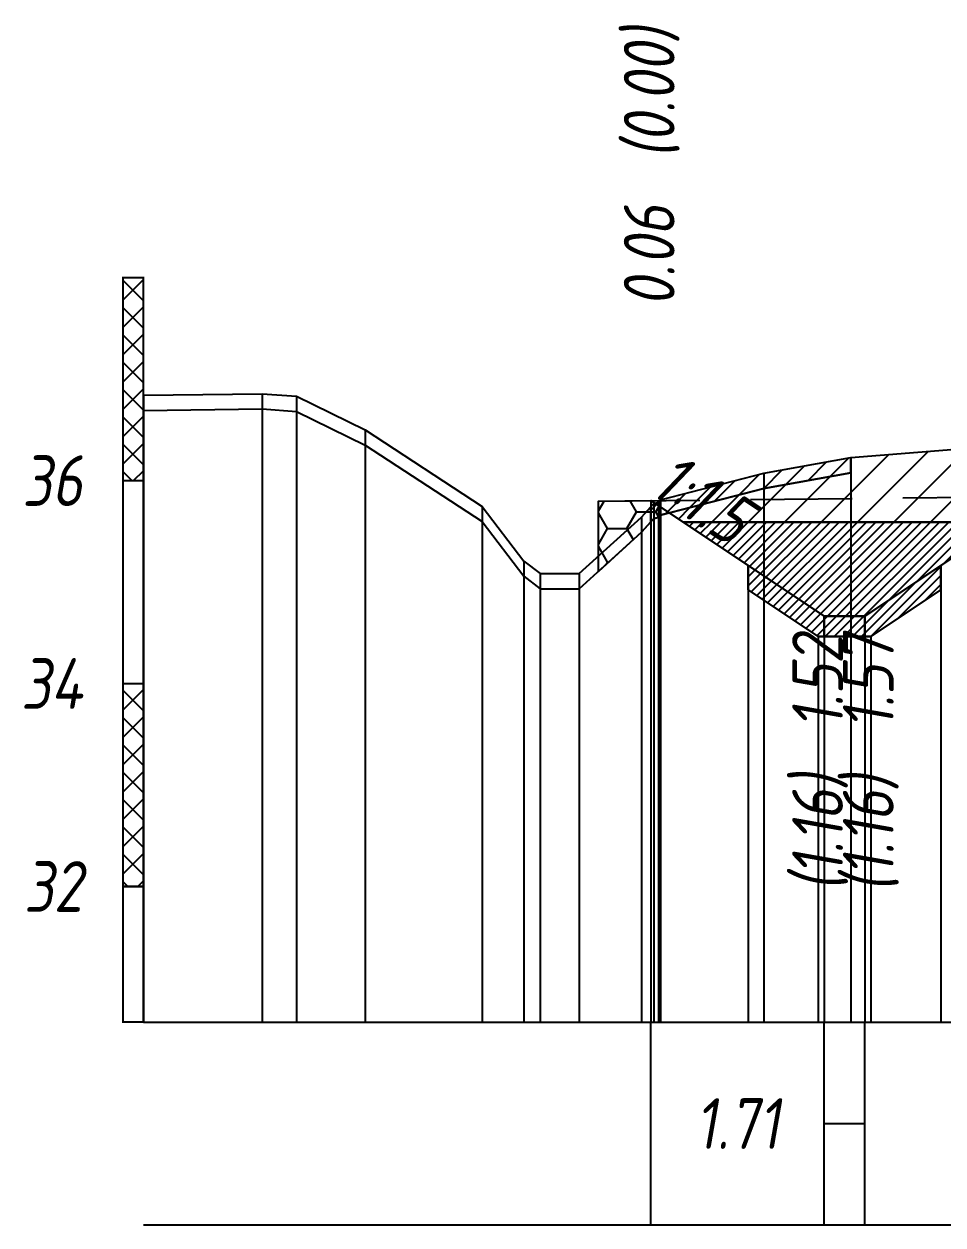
# Model space of a CAD drawing. Extents: x -717 to 1451, y -133302 to 233.
# Drawn here: x -312.8 to -267.5, y -111050.1 to -110990.9 of the extents above; entities that cross this region are included whole.
import ezdxf
from ezdxf.enums import TextEntityAlignment as Align

# ---------------------------------------------------------------- set-up
doc = ezdxf.new("R2010")
doc.units = 0
doc.linetypes.add('штриховая', pattern=[0.75, 0.5, -0.25])
for name, color, linetype in [('Интерполированный поперечник', 2, 'Continuous'), ('Код_514', 1, 'Continuous'), ('Контур_0', 7, 'Continuous'), ('Контур_508', 7, 'Continuous'), ('Контур_512', 7, 'Continuous'), ('Контур_513', 7, 'Continuous'), ('Контур_818', 7, 'Continuous'), ('Красный поперечник', 1, 'Continuous'), ('Линейка абсолютных высот', 7, 'Continuous'), ('Объём_2650', 7, 'Continuous'), ('Объём_2662', 7, 'Continuous'), ('Объём_2663', 7, 'Continuous'), ('Объём_2664', 7, 'Continuous'), ('Объём_2667', 7, 'Continuous'), ('Объём_2668', 7, 'Continuous'), ('Объём_2669', 7, 'Continuous'), ('Объём_2675', 7, 'Continuous'), ('Рабочие отметки', 7, 'Continuous'), ('Рабочие отметки доп.', 7, 'Continuous'), ('Таблица', 7, 'Continuous'), ('Уклоны проезжей части', 7, 'Continuous'), ('Черный поперечник', 3, 'Continuous')]:
    doc.layers.add(name, color=color, linetype=linetype)
for name, color, linetype, true_color in [('Контур_2570', 7, 'Continuous', 0x80ff00), ('Контур_2583', 3, 'Continuous', 0x00ff00), ('Контур_2584', 3, 'Continuous', 0x00ff00), ('Контур_2736', 4, 'Continuous', 0x00ffff), ('Контур_2741', 4, 'Continuous', 0x00ffff), ('Контур_2742', 4, 'Continuous', 0x00ffff), ('Контур_2743', 4, 'Continuous', 0x00ffff), ('Контур_2744', 7, 'Continuous', 0xa4ffff), ('Контур_2750', 4, 'Continuous', 0x00ffff), ('Контур_2751', 4, 'Continuous', 0x00ffff), ('Контур_2752', 4, 'Continuous', 0x00ffff), ('Контур_707', 4, 'Continuous', 0x00ffff), ('Контур_720', 131, 'Continuous', 0xaaffff), ('Объём_2570', 7, 'Continuous', 0x80ff00), ('Объём_2583', 3, 'Continuous', 0x00ff00), ('Объём_2584', 3, 'Continuous', 0x00ff00), ('Объём_2594', 3, 'Continuous', 0x00ff00), ('Объём_2598', 3, 'Continuous', 0x00ff00), ('Объём_2600', 7, 'Continuous', 0x808000), ('Объём_2620', 2, 'Continuous', 0xffff00), ('Объём_2746', 2, 'Continuous', 0xffff00)]:
    doc.layers.add(name, color=color, linetype=linetype, true_color=true_color)
doc.styles.add('М', font='romand.shx', dxfattribs={"width": 0.8, "oblique": 10, "height": 2.5})
pattern_1 = [(45.0000013, (-386.9157, 53.9491), (-0.6735192404, 0.673519211), []), (135.0000003, (-386.9157, 53.9491), (-0.673519222, -0.67351923), [])]

msp = doc.modelspace()

# ---------------------------------------------------------------- hatches: boundary and pattern name
at = {"layer": 'Линейка абсолютных высот'}
h = msp.add_hatch(dxfattribs=at)
h.set_pattern_fill('ANSI37', scale=0.3, style=0)
h.set_pattern_definition(pattern_1)
h.paths.add_polyline_path([(-306.916, -111013.37), (-306.916, -111003.37), (-307.916, -111003.37), (-307.916, -111013.37)])
h = msp.add_hatch(dxfattribs=at)
h.set_pattern_fill('ANSI37', scale=0.3, style=0)
h.set_pattern_definition(pattern_1)
h.paths.add_polyline_path([(-306.916, -111033.37), (-306.916, -111023.37), (-307.916, -111023.37), (-307.916, -111033.37)])
at = {"layer": 'Объём_2570'}
h = msp.add_hatch(dxfattribs=at)
h.set_pattern_fill('ANSI31', color=256, scale=0.2)
h.set_pattern_definition([(45, (-386.91566, 53.9491), (-0.449012806, 0.449012806), [])])
h.paths.add_polyline_path([(-272.051, -111012.982), (-276.347, -111013.75), (-281.442, -111015.069), (-281.531, -111015.188), (-281.773, -111015.24), (-281.916, -111015.402), (-281.916, -111014.652), (-281.773, -111014.49), (-281.531, -111014.438), (-281.442, -111014.319), (-276.347, -111013), (-272.051, -111012.232)])
at = {"layer": 'Объём_2600'}
h = msp.add_hatch(dxfattribs=at)
h.set_pattern_fill('ANSI31', color=6, scale=0.4)
h.set_pattern_definition([(45, (-386.9157, 53.9491), (-0.898025612, 0.898025612), [])])
h.paths.add_polyline_path([(-250.473, -111014.996), (-264.416, -111015.414), (-280.325, -111015.414), (-281.011, -111014.957), (-276.347, -111013.75), (-272.051, -111012.982), (-272.051, -111012.232), (-267.308, -111011.855), (-256.658, -111010.866), (-256.158, -111011.616), (-250.473, -111011.49)])
h = msp.add_hatch(dxfattribs=at)
h.set_pattern_fill('HONEY', color=5, scale=0.3)
h.set_pattern_definition([(0, (-386.91566, 53.9491), (1.42875, 0.8248891935), [0.9525, -1.905]), (120, (-386.91566, 53.9491), (-1.428749997, 0.824889199), [0.9525, -1.905]), (60, (-386.91566, 53.9491), (3e-09, 1.6497783924), [-1.905, 0.9525])])
h.paths.add_polyline_path([(-281.773, -111015.24), (-282.369, -111015.915), (-284.496, -111017.841), (-284.496, -111014.381), (-281.916, -111014.354), (-281.011, -111014.957), (-281.442, -111015.069), (-281.531, -111015.188)])
at = {"layer": 'Объём_2620'}
h = msp.add_hatch(dxfattribs=at)
h.set_pattern_fill('ANSI31', color=2, scale=0.1)
h.set_pattern_definition([(45, (-386.91566, 53.94912), (-0.224506403, 0.224506403), [])])
h.paths.add_polyline_path([(-271.067, -111021.051), (-273.673, -111021.051), (-277.12, -111018.753), (-277.12, -111017.551), (-280.325, -111015.414), (-264.416, -111015.414), (-267.62, -111017.551), (-267.62, -111018.753)])

# ---------------------------------------------------------------- linework, layer by layer
at = {"layer": 'Интерполированный поперечник', "linetype": 'штриховая', "ltscale": 10, "flags": 128}
msp.add_lwpolyline([(-284.496, -111014.381), (-137.646, -111012.826)], dxfattribs=at)
at = {"layer": 'Код_514'}
for p, q in [((-281.916, -111050.051), (-281.916, -111040.051)), ((-273.37, -111050.051), (-273.37, -111040.051)), ((-271.37, -111050.051), (-271.37, -111040.051)), ((-273.37, -111045.051), (-271.37, -111045.051))]:
    msp.add_line(p, q, dxfattribs=at)
at = {"layer": 'Контур_0', "flags": 128}
for points in [[(-257.473, -111010.786), (-262.517, -111014.148), (-262.517, -111014.148), (-262.517, -111014.148), (-262.517, -111014.148), (-262.517, -111014.148), (-262.517, -111014.148), (-262.517, -111014.148), (-262.517, -111014.148), (-262.517, -111014.148), (-262.517, -111014.148), (-262.517, -111014.148), (-262.517, -111014.148), (-262.517, -111014.148), (-262.517, -111014.148), (-271.37, -111020.051)], [(-262.517, -111014.148), (-271.37, -111020.051), (-273.37, -111020.051), (-281.916, -111014.354), (-281.916, -111014.354), (-281.916, -111014.354), (-281.916, -111014.354), (-281.916, -111014.354), (-281.916, -111014.354), (-281.916, -111014.354), (-281.916, -111014.354), (-281.916, -111014.354), (-281.916, -111014.354), (-281.916, -111014.354), (-281.916, -111014.354), (-281.916, -111014.354)]]:
    msp.add_lwpolyline(points, dxfattribs=at)
at = {"layer": 'Контур_2570', "flags": 128}
msp.add_lwpolyline([(-306.916, -111009.912), (-301.068, -111009.834), (-299.366, -111009.959), (-295.983, -111011.613), (-290.225, -111015.386), (-288.174, -111018.08), (-287.365, -111018.697), (-285.444, -111018.701), (-282.369, -111015.915), (-281.773, -111015.24), (-281.531, -111015.188), (-281.531, -111015.188), (-281.442, -111015.069), (-276.347, -111013.75), (-272.051, -111012.982), (-272.051, -111012.232), (-267.308, -111011.855), (-256.658, -111010.866), (-256.158, -111011.616), (-237.651, -111011.207), (-206.491, -111010.8), (-205.23, -111010.784), (-187.306, -111010.963)], dxfattribs=at)
at = {"layer": 'Контур_2583', "flags": 128}
for points in [[(-273.673, -111021.051), (-273.37, -111021.051), (-273.37, -111020.051), (-277.12, -111017.551), (-277.12, -111018.753), (-273.673, -111021.051)], [(-267.62, -111018.753), (-267.62, -111017.551), (-271.37, -111020.051), (-271.37, -111021.051), (-271.067, -111021.051), (-267.62, -111018.753)]]:
    msp.add_lwpolyline(points, dxfattribs=at)
at = {"layer": 'Контур_2584', "flags": 128}
msp.add_lwpolyline([(-271.37, -111021.051), (-271.37, -111020.051), (-273.37, -111020.051), (-273.37, -111021.051), (-271.37, -111021.051)], dxfattribs=at)
at = {"layer": 'Контур_2736', "flags": 128}
msp.add_lwpolyline([(-262.517, -111014.148), (-271.37, -111020.051)], dxfattribs=at)
at = {"layer": 'Контур_2741', "flags": 128}
msp.add_lwpolyline([(-281.916, -111014.354), (-281.916, -111014.354)], dxfattribs=at)
at = {"layer": 'Контур_2742', "flags": 128}
msp.add_lwpolyline([(-281.916, -111014.354), (-281.916, -111014.354)], dxfattribs=at)
at = {"layer": 'Контур_2743', "flags": 128}
msp.add_lwpolyline([(-281.916, -111014.354), (-281.916, -111014.354)], dxfattribs=at)
at = {"layer": 'Контур_2744', "flags": 128}
msp.add_lwpolyline([(-281.916, -111014.354), (-281.916, -111014.354)], dxfattribs=at)
msp.add_lwpolyline([(-281.916, -111014.354), (-281.916, -111014.354)], dxfattribs=at)
msp.add_lwpolyline([(-281.916, -111014.354), (-281.916, -111014.354)], dxfattribs=at)
msp.add_lwpolyline([(-281.916, -111014.354), (-281.916, -111014.354)], dxfattribs=at)
msp.add_lwpolyline([(-281.916, -111014.354), (-281.916, -111014.354)], dxfattribs=at)
msp.add_lwpolyline([(-281.916, -111014.354), (-281.916, -111014.354)], dxfattribs=at)
at = {"layer": 'Контур_2750', "flags": 128}
msp.add_lwpolyline([(-281.916, -111014.354), (-281.916, -111014.354)], dxfattribs=at)
at = {"layer": 'Контур_2751', "flags": 128}
msp.add_lwpolyline([(-281.916, -111014.354), (-281.916, -111014.354)], dxfattribs=at)
at = {"layer": 'Контур_2752', "flags": 128}
msp.add_lwpolyline([(-281.916, -111014.354), (-281.916, -111014.354)], dxfattribs=at)
at = {"layer": 'Контур_508', "flags": 128}
msp.add_lwpolyline([(-281.916, -111014.354), (-277.12, -111017.551), (-277.12, -111018.753), (-273.673, -111021.051), (-273.37, -111021.051), (-271.37, -111021.051), (-271.067, -111021.051), (-267.62, -111018.753), (-267.62, -111017.551), (-264.416, -111015.414), (-250.473, -111014.996), (-250.473, -111012.656), (-206.491, -111011.777), (-162.509, -111012.656), (-162.509, -111014.996), (-138.231, -111015.724), (-138.231, -111015.539), (-138.009, -111015.539), (-137.706, -111015.539), (-135.297, -111013.934)], dxfattribs=at)
at = {"layer": 'Контур_512', "flags": 128}
msp.add_lwpolyline([(-281.916, -111014.354), (-277.12, -111017.551), (-277.12, -111018.753), (-273.673, -111021.051), (-273.37, -111021.051), (-271.37, -111021.051), (-271.067, -111021.051), (-267.62, -111018.753), (-267.62, -111017.551), (-264.416, -111015.414), (-250.473, -111014.996)], dxfattribs=at)
at = {"layer": 'Контур_513', "flags": 128}
msp.add_lwpolyline([(-281.916, -111014.354), (-277.12, -111017.551), (-277.12, -111018.753), (-273.673, -111021.051), (-273.37, -111021.051), (-271.37, -111021.051), (-271.067, -111021.051), (-267.62, -111018.753), (-267.62, -111017.551), (-264.416, -111015.414), (-250.473, -111014.996), (-250.473, -111012.656), (-206.491, -111011.777), (-162.509, -111012.656), (-162.509, -111014.996), (-138.231, -111015.724), (-138.231, -111015.539), (-138.009, -111015.539), (-137.706, -111015.539), (-135.297, -111013.934)], dxfattribs=at)
at = {"layer": 'Контур_707', "flags": 128}
msp.add_lwpolyline([(-273.37, -111020.051), (-281.916, -111014.354)], dxfattribs=at)
at = {"layer": 'Контур_720', "flags": 128}
msp.add_lwpolyline([(-271.37, -111020.051), (-273.37, -111020.051)], dxfattribs=at)
at = {"layer": 'Контур_818', "flags": 128}
msp.add_lwpolyline([(-281.916, -111015.402), (-281.773, -111015.24), (-281.531, -111015.188), (-281.531, -111015.188), (-281.442, -111015.069), (-276.347, -111013.75), (-272.051, -111012.982), (-272.051, -111012.232), (-267.308, -111011.855), (-256.658, -111010.866), (-256.158, -111011.616), (-237.651, -111011.207), (-206.491, -111010.8), (-205.23, -111010.784), (-187.306, -111010.963), (-153.219, -111011.785), (-152.719, -111011.034), (-146.138, -111011.407), (-139.812, -111011.75), (-139.812, -111012.5), (-137.805, -111013.177), (-135.297, -111013.482)], dxfattribs=at)
at = {"layer": 'Красный поперечник'}
for p, q in [((-271.37, -111020.051), (-257.473, -111010.786)), ((-281.916, -111014.354), (-281.916, -111040.051)), ((-281.916, -111014.354), (-273.37, -111020.051)), ((-277.12, -111017.551), (-277.12, -111040.051)), ((-267.62, -111017.551), (-267.62, -111040.051)), ((-277.12, -111018.753), (-277.12, -111040.051)), ((-267.62, -111018.753), (-267.62, -111040.051)), ((-273.37, -111020.051), (-271.37, -111020.051)), ((-273.673, -111021.051), (-273.673, -111040.051)), ((-273.37, -111021.051), (-273.37, -111040.051)), ((-271.37, -111021.051), (-271.37, -111040.051)), ((-271.067, -111021.051), (-271.067, -111040.051))]:
    msp.add_line(p, q, dxfattribs=at)
at = {"layer": 'Линейка абсолютных высот', "color": 7, "const_width": 0.1, "flags": 128}
for points in [[(-306.916, -111013.37), (-306.916, -111003.37), (-307.916, -111003.37), (-307.916, -111013.37), (-306.916, -111013.37)], [(-306.916, -111023.37), (-306.916, -111013.37), (-307.916, -111013.37), (-307.916, -111023.37), (-306.916, -111023.37)], [(-306.916, -111033.37), (-306.916, -111023.37), (-307.916, -111023.37), (-307.916, -111033.37), (-306.916, -111033.37)], [(-306.916, -111040.051), (-306.916, -111033.37), (-307.916, -111033.37), (-307.916, -111040.051), (-306.916, -111040.051)]]:
    msp.add_lwpolyline(points, dxfattribs=at)
at = {"layer": 'Объём_2570', "flags": 128}
msp.add_lwpolyline([(-272.051, -111012.982), (-276.347, -111013.75), (-281.442, -111015.069), (-281.531, -111015.188), (-281.773, -111015.24), (-281.916, -111015.402), (-281.916, -111014.652), (-281.773, -111014.49), (-281.531, -111014.438), (-281.442, -111014.319), (-276.347, -111013), (-272.051, -111012.232), (-272.051, -111012.982), (-272.051, -111012.982)], dxfattribs=at)
at = {"layer": 'Объём_2583', "flags": 128}
for points in [[(-273.673, -111021.051), (-273.37, -111021.051), (-273.37, -111020.051), (-277.12, -111017.551), (-277.12, -111018.753), (-273.673, -111021.051)], [(-267.62, -111018.753), (-267.62, -111017.551), (-271.37, -111020.051), (-271.37, -111021.051), (-271.067, -111021.051), (-267.62, -111018.753)]]:
    msp.add_lwpolyline(points, dxfattribs=at)
at = {"layer": 'Объём_2584', "flags": 128}
msp.add_lwpolyline([(-271.37, -111021.051), (-271.37, -111020.051), (-273.37, -111020.051), (-273.37, -111021.051), (-271.37, -111021.051)], dxfattribs=at)
at = {"layer": 'Объём_2594', "flags": 128}
for points in [[(-273.37, -111020.051), (-277.12, -111017.551)], [(-267.62, -111017.551), (-271.37, -111020.051)]]:
    msp.add_lwpolyline(points, dxfattribs=at)
at = {"layer": 'Объём_2598', "flags": 128}
msp.add_lwpolyline([(-271.37, -111020.051), (-273.37, -111020.051)], dxfattribs=at)
at = {"layer": 'Объём_2600', "color": 5, "flags": 128}
msp.add_lwpolyline([(-281.773, -111015.24), (-282.369, -111015.915), (-284.496, -111017.841), (-284.496, -111014.381), (-281.916, -111014.354), (-281.011, -111014.957), (-281.442, -111015.069), (-281.531, -111015.188), (-281.773, -111015.24), (-281.773, -111015.24)], dxfattribs=at)
at = {"layer": 'Объём_2620', "flags": 128}
msp.add_lwpolyline([(-271.067, -111021.051), (-273.673, -111021.051), (-277.12, -111018.753), (-277.12, -111017.551), (-280.325, -111015.414), (-264.416, -111015.414), (-267.62, -111017.551), (-267.62, -111018.753), (-271.067, -111021.051), (-271.067, -111021.051)], dxfattribs=at)
at = {"layer": 'Объём_2650', "color": 6, "flags": 128}
msp.add_lwpolyline([(-250.473, -111014.996), (-264.416, -111015.414), (-280.325, -111015.414), (-281.011, -111014.957), (-276.347, -111013.75), (-272.051, -111012.982), (-272.051, -111012.232), (-267.308, -111011.855), (-256.658, -111010.866), (-256.158, -111011.616), (-250.473, -111011.49), (-250.473, -111014.996), (-250.473, -111014.996)], dxfattribs=at)
at = {"layer": 'Объём_2662', "flags": 128}
msp.add_lwpolyline([(-280.325, -111015.414), (-281.916, -111014.354)], dxfattribs=at)
at = {"layer": 'Объём_2663', "flags": 128}
for points in [[(-273.37, -111020.051), (-280.325, -111015.414)], [(-264.416, -111015.414), (-271.37, -111020.051)]]:
    msp.add_lwpolyline(points, dxfattribs=at)
at = {"layer": 'Объём_2664', "flags": 128}
msp.add_lwpolyline([(-271.37, -111020.051), (-273.37, -111020.051)], dxfattribs=at)
at = {"layer": 'Объём_2667', "flags": 128}
msp.add_lwpolyline([(-281.916, -111014.354), (-281.916, -111014.354)], dxfattribs=at)
at = {"layer": 'Объём_2668', "flags": 128}
msp.add_lwpolyline([(-281.916, -111014.354), (-281.916, -111014.354)], dxfattribs=at)
at = {"layer": 'Объём_2669', "flags": 128}
msp.add_lwpolyline([(-281.916, -111014.354), (-281.916, -111014.354)], dxfattribs=at)
at = {"layer": 'Объём_2675', "flags": 128}
msp.add_lwpolyline([(-281.916, -111014.354), (-281.916, -111014.354)], dxfattribs=at)
msp.add_lwpolyline([(-281.916, -111014.354), (-281.916, -111014.354)], dxfattribs=at)
msp.add_lwpolyline([(-281.916, -111014.354), (-281.916, -111014.354)], dxfattribs=at)
msp.add_lwpolyline([(-281.916, -111014.354), (-281.916, -111014.354)], dxfattribs=at)
msp.add_lwpolyline([(-281.916, -111014.354), (-281.916, -111014.354)], dxfattribs=at)
msp.add_lwpolyline([(-281.916, -111014.354), (-281.916, -111014.354)], dxfattribs=at)
at = {"layer": 'Объём_2746', "flags": 128}
msp.add_lwpolyline([(-271.067, -111021.051), (-273.673, -111021.051), (-277.12, -111018.753), (-277.12, -111017.551), (-273.37, -111020.051), (-271.37, -111020.051), (-267.62, -111017.551), (-267.62, -111018.753), (-271.067, -111021.051), (-271.067, -111021.051)], dxfattribs=at)
at = {"layer": 'Таблица'}
for p, q in [((-306.916, -111040.051), (-110.297, -111040.051)), ((-306.916, -111050.051), (-110.297, -111050.051))]:
    msp.add_line(p, q, dxfattribs=at)
at = {"layer": 'Черный поперечник', "color": 7}
for p, q in [((-306.916, -111009.162), (-306.916, -111040.051)), ((-301.068, -111009.084), (-301.068, -111040.051)), ((-299.366, -111009.209), (-299.366, -111040.051)), ((-295.983, -111010.863), (-295.983, -111040.051)), ((-272.051, -111012.232), (-272.051, -111040.051)), ((-276.347, -111013), (-276.347, -111040.051)), ((-281.442, -111014.319), (-281.442, -111040.051)), ((-290.225, -111014.636), (-290.225, -111040.051)), ((-281.773, -111014.49), (-281.773, -111040.051)), ((-281.531, -111014.438), (-281.531, -111040.051)), ((-282.369, -111015.165), (-282.369, -111040.051)), ((-288.174, -111017.33), (-288.174, -111040.051)), ((-287.365, -111017.947), (-287.365, -111040.051)), ((-285.444, -111017.951), (-285.444, -111040.051))]:
    msp.add_line(p, q, dxfattribs=at)
at = {"layer": 'Черный поперечник', "flags": 128}
msp.add_lwpolyline([(-306.916, -111009.162), (-301.068, -111009.084), (-299.366, -111009.209), (-295.983, -111010.863), (-290.225, -111014.636), (-288.174, -111017.33), (-287.365, -111017.947), (-285.444, -111017.951), (-282.369, -111015.165), (-281.773, -111014.49), (-281.531, -111014.438), (-281.442, -111014.319), (-276.347, -111013), (-272.051, -111012.232), (-267.308, -111011.855), (-256.658, -111010.866), (-256.158, -111011.616), (-237.651, -111011.207), (-206.491, -111010.8), (-205.23, -111010.784), (-187.306, -111010.963)], dxfattribs=at)

# ---------------------------------------------------------------- texts
at = {"layer": 'Код_514', "style": 'М', "oblique": 10, "width": 0.8}
msp.add_text('1.71', height=2.5, dxfattribs=at).set_placement((-277.643, -111045.051), align=Align.MIDDLE_CENTER)
at = {"layer": 'Линейка абсолютных высот', "style": 'М', "oblique": 10, "width": 0.8}
for s, p in [('36', (-309.916, -111013.37)), ('34', (-309.916, -111023.37)), ('32', (-309.916, -111033.37))]:
    msp.add_text(s, height=2.5, dxfattribs=at).set_placement(p, align=Align.MIDDLE_RIGHT)
at = {"layer": 'Рабочие отметки', "color": 1, "style": 'М', "oblique": 10, "width": 0.8}
msp.add_text('0.06', height=2.5, rotation=90, dxfattribs=at).set_placement((-281.994, -111004.785), align=Align.MIDDLE_LEFT)
for s, p in [('1.52', (-273.698, -111020.982)), ('1.57', (-271.198, -111020.982))]:
    msp.add_text(s, height=2.5, rotation=90, dxfattribs=at).set_placement(p, align=Align.MIDDLE_RIGHT)
at = {"layer": 'Рабочие отметки доп.', "color": 1, "style": 'М', "oblique": 10, "width": 0.8}
msp.add_text('(0.00)', height=2.5, rotation=90, dxfattribs=at).set_placement((-281.994, -110997.485), align=Align.MIDDLE_LEFT)
for p in [(-273.698, -111027.832), (-271.198, -111027.882)]:
    msp.add_text('(1.16)', height=2.5, rotation=90, dxfattribs=at).set_placement(p, align=Align.MIDDLE_RIGHT)
at = {"layer": 'Уклоны проезжей части', "color": 1, "style": 'М', "oblique": 10, "width": 0.8}
msp.add_text('1:1.5', height=2.5, rotation=326.30994, dxfattribs=at).set_placement((-280.436, -111015.939), align=Align.BOTTOM_CENTER)

doc.saveas('drawing.dxf')
